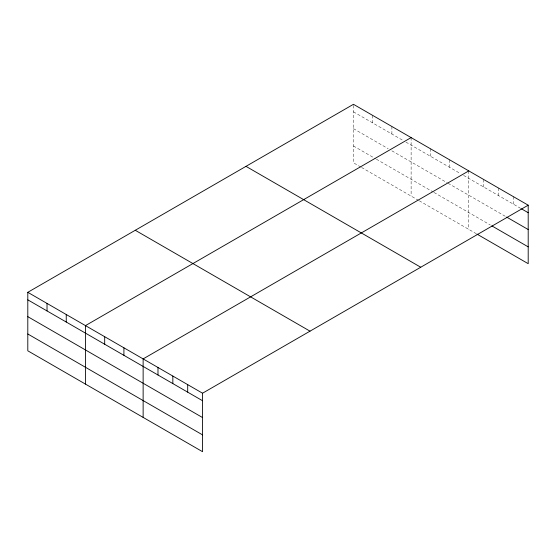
<?xml version="1.0" encoding="UTF-8"?>
<svg xmlns="http://www.w3.org/2000/svg" width="556" height="556" viewBox="0 0 556 556"><rect width="100%" height="100%" fill="white"/><g stroke="black" fill="none" stroke-linecap="round" stroke-linejoin="round"><path stroke-width="0.42" stroke-dasharray="2.78 2.08" d="M360.851 167.064L353.456 162.79L353.456 104.306M353.456 111.825L402.989 140.425M405.943 142.127L460.653 173.715M463.614 175.425L520.77 208.424M353.456 128.644L388.199 148.702M391.897 150.836L447.344 182.855M448.087 183.278L505.918 216.666M353.456 145.971L375.634 158.78M376.37 159.204L433.298 192.07M434.041 192.501L490.322 224.992M361.588 167.488L418.515 200.355M419.252 200.779L476.214 233.666M513.348 196.615L513.348 204.135M498.496 188.039L498.496 195.559M483.637 179.463L483.637 186.983M468.784 170.894L468.784 229.378M449.568 159.794L449.568 167.314M430.344 148.695L430.344 156.215M411.12 137.596L411.12 196.087M391.897 126.497L391.897 134.017M372.68 115.405L372.68 122.925"/><path stroke-width="0.83" d="M528.2 205.192L353.456 104.306L27.8 292.317L27.8 350.808L202.544 451.694L202.544 393.21L528.2 205.192L528.2 263.683L476.958 234.097M411.12 137.596L85.464 325.614L85.464 384.099M468.784 170.894L143.135 358.905L143.135 417.396M521.514 208.854L528.2 212.712M506.662 217.097L528.2 229.531M491.81 225.854L528.2 246.864M245.988 166.348L420.732 267.234M135.268 230.274L310.012 331.161M27.8 292.317L202.544 393.21M27.8 299.837L202.544 400.73M27.8 316.656L202.544 417.549M27.8 333.989L202.544 434.875M187.692 384.634L187.692 392.154M172.84 376.058L172.84 383.577M157.987 367.481L157.987 375.001M123.912 347.806L123.912 355.326M104.688 336.714L104.688 344.233M66.247 314.515L66.247 322.035M47.024 303.416L47.024 310.936"/></g></svg>
